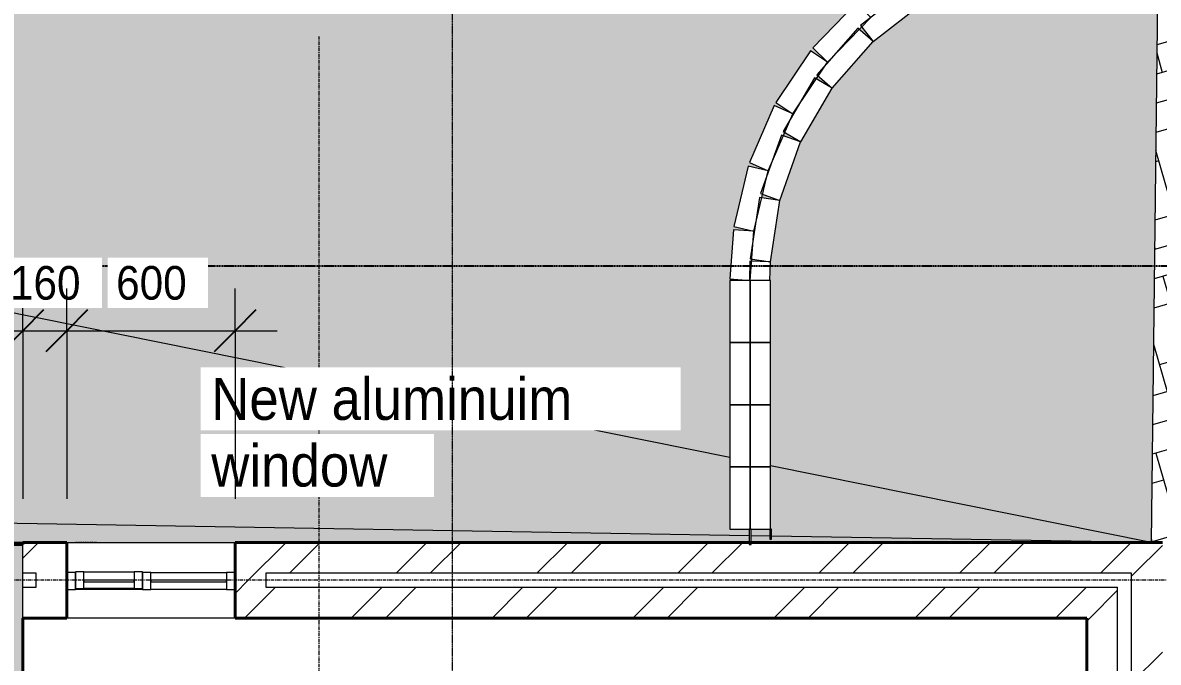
# Model space of a CAD drawing. Header units: millimetres. Extents: x -44657 to 28812, y -28146 to 16565.
# Drawn here: x -9967 to -5913, y 603 to 2887 of the extents above; entities that cross this region are included whole.
import ezdxf

# ---------------------------------------------------------------- set-up
doc = ezdxf.new("R2010")
doc.units = ezdxf.units.MM
for name, pattern in [('1000 Dashed', [2, 1, -1]), ('Dash', [6.35, 3.175, -3.175]), ('Dash 1_5mm', [3, 1.5, -1.5]), ('Grid Line', [22.225, 12.7, -3.175, 3.175, -3.175])]:
    doc.linetypes.add(name, pattern=pattern)
for name, color, linetype, lineweight in [('A-ANNO-DIMS', 211, 'Continuous', 5), ('A-ANNO-DIMS-100', 211, 'Continuous', 5), ('A-DETL', 90, 'Continuous', 5), ('A-FLOR', 192, 'Continuous', 9), ('A-FLOR-PATT', 8, 'Continuous', 9), ('A-GLAZ', 151, 'Continuous', 9), ('A-GLAZ-CURT', 52, 'Continuous', 5), ('A-GLAZ-HDLN', 1, 'Dash', 9), ('A-WALL', 113, 'Continuous', 9), ('A-WALL-PATT', 111, 'Continuous', 9), ('G-ANNO-SYMB', 111, 'Continuous', 5), ('G-ANNO-TEXT', 231, 'Continuous', 5), ('I-WALL', 2, 'Continuous', 9), ('S-GRID', 1, 'Continuous', 5)]:
    doc.layers.add(name, color=color, linetype=linetype, lineweight=lineweight)
doc.styles.add('Arial_3', font='arial.ttf', dxfattribs={"width": 0.9, "height": 120})
doc.styles.add('Arial_5', font='arial.ttf', dxfattribs={"width": 0.9, "height": 150})
doc.dimstyles.new('SVA_-_1_2mm_Arial', dxfattribs={"dimscale": 304.8, "dimtxt": 122.431128, "dimasz": 0.492126, "dimexe": 0.492126, "dimexo": 0.0625, "dimgap": 0.246063, "dimtad": 1, "dimdec": 0, "dimrnd": 5, "dimzin": 0, "dimdsep": 46, "dimtxsty": 'Arial_3', "dimblk1": 'OBLIQUE', "dimblk2": 'OBLIQUE', "dimsah": 1, "dimcen": 0.09, "dimdle": 0.492126, "dimazin": 0, "dimtfac": 1, "dimtdec": 4, "dimtix": 1, "dimtmove": 0, "dimatfit": 3, "dimfxl": 1.968504, "dimfxlon": 1, "dimtvp": 1, "dimtfill": 1, "dimtolj": 1, "dimtzin": 0, "dimarcsym": 2})
pattern_1 = [(45, (0, 0), (-251.447, 251.447), []), (45, (0, 381), (-251.447, 251.447), [])]

# ---------------------------------------------------------------- blocks, each defined once
blk = doc.blocks.new('W-02 900x1660 - 600-1480500-NEW PROPOSED GROUND STOREY PLAN _White Box_')
at = {"layer": 'A-GLAZ', "lineweight": 5}
for p, q in [((805, 33), (775, 33)), ((805, -27), (805, 33)), ((805, 33), (1075, 33)), ((1075, 6), (805, 6)), ((805, 6), (805, 0)), ((805, 0), (1075, 0)), ((1105, 33), (1075, 33)), ((1075, 33), (1075, -27)), ((1075, 0), (1075, 6)), ((1105, -27), (1105, 33)), ((1105, 33), (1345, 33)), ((1135, 30), (1105, 30)), ((1105, 30), (1105, -30)), ((1135, -30), (1135, 30)), ((1135, 30), (1315, 30)), ((1315, 6), (1135, 6)), ((1135, 6), (1135, 0)), ((1135, 0), (1315, 0)), ((1345, 30), (1315, 30)), ((1315, 30), (1315, -30)), ((1315, 0), (1315, 6)), ((1375, 33), (1345, 33)), ((1345, 33), (1345, -27)), ((1345, -30), (1345, 30)), ((775, -27), (805, -27)), ((1075, -27), (805, -27)), ((1075, -27), (1105, -27)), ((1105, -30), (1135, -30)), ((1315, -30), (1135, -30)), ((1315, -30), (1345, -30)), ((1345, -27), (1375, -27))]:
    blk.add_line(p, q, dxfattribs=at)
at = {"layer": 'A-GLAZ-HDLN'}
for p, q in [((1332.8, 30), (1135, 30)), ((1276.8, 30), (1315, 30)), ((1345, -135), (1105, -135)), ((1270, -135), (1345, -135))]:
    blk.add_line(p, q, dxfattribs=at)
blk = doc.blocks.new('The BREEZEBLOCK Family1 - The BREEZEBLOCK Family1-1267693-NEW PROPOSED GROUND STOREY PLAN _White Box_')
at = {"layer": 'A-GLAZ-CURT'}
for p, q in [((111, 0), (-111, 0)), ((-111, 0), (-111, -73)), ((111, -73), (111, 0)), ((-111, -73), (111, -73))]:
    blk.add_line(p, q, dxfattribs=at)
blk = doc.blocks.new('The BREEZEBLOCK Family1 - The BREEZEBLOCK Family1-1267694-NEW PROPOSED GROUND STOREY PLAN _White Box_')
at = {"layer": 'A-GLAZ-CURT'}
for p, q in [((88, 0), (-88, 0)), ((-88, 0), (-88, -73)), ((88, -73), (88, 0)), ((-88, -73), (88, -73))]:
    blk.add_line(p, q, dxfattribs=at)
blk = doc.blocks.new('System Panel - Glazed-1205341-NEW PROPOSED GROUND STOREY PLAN _White Box_')
at = {"layer": 'A-GLAZ-CURT'}
for p, q in [((27.9, 3.2), (-27.9, 3.2)), ((-27.9, 3.2), (-27.9, -3.3)), ((27.9, -3.3), (27.9, 3.2)), ((-27.9, -3.3), (27.9, -3.3))]:
    blk.add_line(p, q, dxfattribs=at)
blk = doc.blocks.new('System Panel - Glazed-1053296-NEW PROPOSED GROUND STOREY PLAN _White Box_')
at = {"layer": 'A-GLAZ-CURT'}
for p, q in [((17.9, 3.3), (-17.9, 3.3)), ((-17.9, 3.3), (-17.9, -3.3)), ((17.9, -3.3), (17.9, 3.3)), ((-17.9, -3.3), (17.9, -3.3))]:
    blk.add_line(p, q, dxfattribs=at)
blk = doc.blocks.new('The BREEZEBLOCK Family1 - The BREEZEBLOCK Family1-1267699-NEW PROPOSED GROUND STOREY PLAN _White Box_')
at = {"layer": 'A-GLAZ-CURT'}
for p, q in [((33, 0), (-33, 0)), ((-33, 0), (-33, -73)), ((33, -73), (33, 0)), ((-33, -73), (33, -73))]:
    blk.add_line(p, q, dxfattribs=at)
blk = doc.blocks.new('DIMBLOCK183-NEW PROPOSED GROUND STOREY PLAN _White Box_')
at = {"layer": 'A-ANNO-DIMS-100'}
for p, q in [((-9966.6, 1787.5), (-9966.6, 1937.5)), ((-9808.6, 1787.5), (-9808.6, 1937.5)), ((-10116.6, 1787.5), (-9808.6, 1787.5)), ((-9966.6, 1787.5), (-9966.6, 1187.5)), ((-9808.6, 1787.5), (-9808.6, 1187.5))]:
    blk.add_line(p, q, dxfattribs=at)
at = {"layer": 'A-ANNO-DIMS-100', "lineweight": 25}
for p, q in [((-9966.6, 1787.5), (-9891.6, 1862.5)), ((-9808.6, 1787.5), (-9733.6, 1862.5)), ((-9966.6, 1787.5), (-10041.6, 1712.5)), ((-9808.6, 1787.5), (-9883.6, 1712.5))]:
    blk.add_line(p, q, dxfattribs=at)
at = {"layer": 'A-ANNO-DIMS-100', "color": 0, "insert": (-10011.9, 2018.3), "char_height": 120, "width": 298.355, "attachment_point": 1, "line_spacing_factor": 0.941778, "style": 'Arial_3', "bg_fill": 3, "box_fill_scale": 1.25, "bg_fill_color": 256, "bg_fill_true_color": 13158600, "bg_fill_transparency": 0}
blk.add_mtext('160', dxfattribs=at)
blk = doc.blocks.new('_Oblique')
at = {"color": 0, "linetype": 'ByBlock', "lineweight": -2}
blk.add_line((-0.5, -0.5), (0.5, 0.5), dxfattribs=at)
blk = doc.blocks.new('DIMBLOCK184-NEW PROPOSED GROUND STOREY PLAN _White Box_')
at = {"layer": 'A-ANNO-DIMS-100'}
for p, q in [((-9808.6, 1787.5), (-9808.6, 1937.5)), ((-9208.6, 1787.5), (-9208.6, 1937.5)), ((-9808.6, 1787.5), (-9058.6, 1787.5)), ((-9808.6, 1787.5), (-9808.6, 1187.5)), ((-9208.6, 1787.5), (-9208.6, 1187.5))]:
    blk.add_line(p, q, dxfattribs=at)
at = {"layer": 'A-ANNO-DIMS-100', "lineweight": 25}
for p, q in [((-9808.6, 1787.5), (-9733.6, 1862.5)), ((-9208.6, 1787.5), (-9133.6, 1862.5)), ((-9808.6, 1787.5), (-9883.6, 1712.5)), ((-9208.6, 1787.5), (-9283.6, 1712.5))]:
    blk.add_line(p, q, dxfattribs=at)
at = {"layer": 'A-ANNO-DIMS-100', "color": 0, "insert": (-9632.9, 2018.3), "char_height": 120, "width": 298.355, "attachment_point": 1, "line_spacing_factor": 0.941778, "style": 'Arial_3', "bg_fill": 3, "box_fill_scale": 1.25, "bg_fill_color": 256, "bg_fill_true_color": 13158600, "bg_fill_transparency": 0}
blk.add_mtext('600', dxfattribs=at)

msp = doc.modelspace()

# ---------------------------------------------------------------- hatches: boundary and pattern name
at = {"layer": 'A-FLOR-PATT', "lineweight": 5}
h = msp.add_hatch(dxfattribs=at)
h.set_pattern_fill('FP_7', color=253, style=0, pattern_type=2)
h.set_pattern_definition([(220.316, (-15237.69, 1736.52), (-11.5378, -140.94), [299.949, -99.983]), (310.314, (-15313.93, 1671.83), (-11.5385, -140.9399), [299.999, -100])])
h.paths.add_polyline_path([(-5938.1, 1031.3), (-7296.6, 1305.2), (-7296.6, 1079.2), (-7293.3, 1079.2), (-7293.3, 1054.1), (-6008.1, 1032.5)])
h.paths.add_polyline_path([(-7299.8, 1054.2), (-7299.8, 1079.2), (-7366.3, 1079.2), (-7366.3, 1055.3)])
h.paths.add_polyline_path([(-7372.8, 1055.4), (-7372.8, 1079.2), (-7442.6, 1079.2), (-7442.6, 1334.7), (-22288.5, 4327.8), (-22339, 4203), (-22272.6, 4195.5), (-22272.6, 4166.7), (-22247.6, 4166.7), (-22247.6, 1796.3), (-22135.6, 1796.3), (-22135.6, 1303.6), (-12546.1, 1142.4), (-12546.1, 1196.1), (-12471.1, 1195.8), (-12471.1, 1141.2), (-7442.6, 1056.6)])
h = msp.add_hatch(dxfattribs=at)
h.set_pattern_fill('FP_11', color=253, style=0, pattern_type=2)
h.set_pattern_definition([(213.739, (14076.56, -2893.85), (-27.62406, -138.69647), [299.991, -99.997]), (303.735, (13993.4, -2949.39), (-27.62264, -138.69675), [299.983, -99.994])])
h.paths.add_polyline_path([(-6123.6, 3140.5), (-6123.6, 3202.5), (-6129.5, 3202.5), (-6128.4, 3190.7)])
h.paths.add_polyline_path([(-6344.6, 3119.5), (-6351.5, 3188.9), (-6363.8, 3185.4), (-6344.7, 3119.9)])
h.paths.add_polyline_path([(-6557.7, 3057.4), (-6577, 3123.3), (-6588.2, 3117), (-6558.8, 3059.5)])
h.paths.add_polyline_path([(-6755.4, 2956.4), (-6786.2, 3016.7), (-6796.6, 3009.2), (-6759.1, 2961.1)])
h.paths.add_polyline_path([(-6930.5, 2819.9), (-6971.7, 2872.8), (-6980.5, 2863.7), (-6943.7, 2831.5)])
h.paths.add_polyline_path([(-7076.9, 2653), (-7126.8, 2696.8), (-7133.8, 2686.4), (-7080.5, 2655.2)])
h.paths.add_polyline_path([(-7189.3, 2461.6), (-7246.2, 2495), (-7251.1, 2483.6), (-7196, 2464)])
h.paths.add_polyline_path([(-7263.8, 2252.5), (-7325.5, 2274.4), (-7328.4, 2262.4), (-7290.5, 2256.6)])
h.paths.add_polyline_path([(-7297.6, 2033), (-7364, 2043.3), (-7363.9, 2035.1), (-7342.9, 2034.4)])
h.paths.add_polyline_path([(-5938.1, 1031.3), (-5914.3, 3132.8), (-6123.6, 3132.8), (-6123.6, 3140.5), (-6345.8, 3119.2), (-6558.8, 3056.9), (-6759.1, 2953.5), (-6930.5, 2819.9), (-7076.9, 2653), (-7189.3, 2461.6), (-7263.8, 2252.5), (-7266.8, 2232.7), (-7266.8, 2232.7), (-7282.2, 2132.9), (-7282.2, 2132.9), (-7297.6, 2033), (-7299, 1967.2), (-7296.6, 1967.2), (-7296.6, 1305.2), (-6008.1, 1045.4)])
h.paths.add_polyline_path([(-7442.6, 1334.7), (-7442.4, 1967.2), (-7372.5, 1967.4), (-7442.4, 1972.5), (-7429.6, 2148), (-7362.1, 2144), (-7427.8, 2159.6), (-7376.6, 2375.6), (-7305.6, 2358.7), (-7372.5, 2387.9), (-7283.8, 2591.4), (-7216.8, 2562.2), (-7277.5, 2602.8), (-7154.1, 2787.4), (-7093.4, 2746.8), (-7145.9, 2797.5), (-6991.7, 2957.2), (-6939.2, 2906.5), (-6981.9, 2965.7), (-6801.8, 3095.5), (-6760.8, 3039.8), (-6790.6, 3102.1), (-6590.3, 3197.9), (-6559.1, 3133.1), (-6578.1, 3202.4), (-6364, 3261.1), (-6344.9, 3192.8), (-6351.2, 3263.4), (-6181.3, 3278.8), (-6181.3, 3285.3), (-6133.6, 3285.3), (-6133.6, 3282.9), (-6130.1, 3283.2), (-6130, 3282), (-6030.9, 3283.2), (-22288.5, 4327.8), (-7500.4, 1346.3)])
h.paths.add_polyline_path([(-7369.6, 1967.2), (-7304.4, 1967.2), (-7369.4, 1969.1)])
h.paths.add_polyline_path([(-7358.8, 2115.3), (-7352.1, 2162.2), (-7356.8, 2142.7), (-7358.2, 2122.8)])
h.paths.add_polyline_path([(-7309.8, 2340.9), (-7299.7, 2372.1), (-7305.6, 2358.7)])
h.paths.add_polyline_path([(-7222.4, 2549.5), (-7207.7, 2576), (-7216.8, 2562.2)])
h.paths.add_polyline_path([(-7098.5, 2739.2), (-7080.5, 2760.1), (-7093.4, 2746.8)])
h.paths.add_polyline_path([(-6102.4, 3205.8), (-5913.5, 3205.8), (-5913.4, 3209), (-6123.6, 3209), (-6123.6, 3205.8), (-6103.6, 3205.8)])
h = msp.add_hatch(dxfattribs=at)
h.set_pattern_fill('FP_2', color=253, style=0, pattern_type=2)
h.set_pattern_definition([(196.116, (-4229.46, 173.47), (-68.3152, -123.8242), [299.945, -99.982]), (286.105, (-4325.515, 145.72), (-68.3145, -123.8238), [299.984, -99.995])])
h.paths.add_polyline_path([(-4756.1, -4.7), (-5862.3, 3132.8), (-5914.3, 3132.8), (-5938.1, 1031.3), (-5898.1, 1031.3), (-5898.1, 996.3), (-5812.6, 921.3)])
h.paths.add_polyline_path([(-5912.7, 3205.8), (-5888.1, 3205.8), (-5889.2, 3209), (-5913.4, 3209), (-5913, 3205.8)])
h = msp.add_hatch(dxfattribs=at)
h.set_pattern_fill('FP_5', color=253, style=0, pattern_type=2)
h.set_pattern_definition([(224.979, (-18063.07, 2194.86), (-0.0646, -141.4185), [299.993, -99.998]), (314.973, (-18133.8, 2124.175), (-0.0659, -141.4192), [299.968, -99.989])])
h.paths.add_polyline_path([(-5938.1, 1031.3), (-7293.3, 1054.1), (-7293.3, 1043.3), (-7299.8, 1043.3), (-7299.8, 1054.2), (-7366.3, 1055.3), (-7366.3, 1031.3), (-6008.1, 1031.3)])
h.paths.add_polyline_path([(-7372.8, 1031.3), (-7372.8, 1055.4), (-12471.1, 1141.2), (-12471.1, 1090.1), (-12546.1, 1090.1), (-12546.1, 1142.4), (-22135.6, 1303.6), (-22135.6, 1211.1), (-22071.1, 1211.1), (-22071.1, 1105.1), (-22135.6, 1105.1), (-22135.6, 1031.3), (-7500.4, 1031.3)])
h.paths.add_polyline_path([(-27625.6, 1031.3), (-27610.6, 1031.3), (-27610.6, 1105.1), (-27625.6, 1105.1), (-27625.6, 1049.3)])
at = {"layer": 'A-WALL-PATT'}
h = msp.add_hatch(color=9, dxfattribs=at)
h.paths.add_polyline_path([(-9966.6, -3024.7), (-9966.6, -2497.7), (-10220.6, -2497.7), (-10220.6, -3024.7)])
h.paths.add_polyline_path([(-10208.6, -1897.7), (-9966.6, -1897.7), (-9966.6, 1023.3), (-10220.6, 1023.3), (-10220.6, -1897.7)])
at = {"layer": 'A-WALL-PATT', "lineweight": 5}
h = msp.add_hatch(dxfattribs=at)
h.set_pattern_fill('FP_33', color=256, style=0, pattern_type=2)
h.set_pattern_definition(pattern_1)
h.paths.add_polyline_path([(-9098.6, 896.3), (-9098.6, 921.3), (-5898.1, 921.3), (-5898.1, 1031.3), (-9208.6, 1031.3), (-9208.6, 896.3)])
h.paths.add_polyline_path([(-9808.6, 896.3), (-9809.6, 1031.3), (-9966.6, 1031.3), (-9966.6, 921.3), (-9918.6, 921.3), (-9918.6, 896.3), (-9809.6, 896.3)])
h = msp.add_hatch(dxfattribs=at)
h.set_pattern_fill('FP_33', color=256, style=0, pattern_type=2)
h.set_pattern_definition(pattern_1)
h.paths.add_polyline_path([(-6058.1, 761.3), (-6058.1, 871.3), (-9098.6, 871.3), (-9098.6, 896.3), (-9208.6, 896.3), (-9208.6, 761.3), (-6168.1, 761.3)])
h.paths.add_polyline_path([(-9966.6, 761.3), (-9808.6, 761.3), (-9809.6, 896.3), (-9918.6, 896.3), (-9918.6, 871.3), (-9966.6, 871.3)])
h = msp.add_hatch(dxfattribs=at)
h.set_pattern_fill('FP_33', color=256, style=0, pattern_type=2)
h.set_pattern_definition(pattern_1)
h.paths.add_polyline_path([(-5898.1, -1897.7), (-5898.1, 921.3), (-6008.1, 921.3), (-6008.1, -1897.7)])
h = msp.add_hatch(dxfattribs=at)
h.set_pattern_fill('FP_33', color=256, style=0, pattern_type=2)
h.set_pattern_definition(pattern_1)
h.paths.add_polyline_path([(-6058.1, -2057.7), (-6058.1, 761.3), (-6168.1, 761.3), (-6168.1, -2057.7)])

# ---------------------------------------------------------------- linework, layer by layer
at = {"layer": 'A-DETL', "linetype": 'Dash 1_5mm', "lineweight": 25}
msp.add_line((-31247.9, 2018.6), (613.7, 2018.6), dxfattribs=at)
at = {"layer": 'A-FLOR', "color": 254}
for p, q in [((-7442.6, 1334.7), (-22288.5, 4327.8)), ((-5914.3, 3132.8), (-5938.1, 1031.3)), ((-5938.1, 1031.3), (-7296.6, 1305.2)), ((-7372.8, 1055.4), (-12471.1, 1141.2)), ((-7299.8, 1054.2), (-7366.3, 1055.3)), ((-5938.1, 1031.3), (-7293.3, 1054.1)), ((-9966.6, 1031.3), (-22135.6, 1031.3))]:
    msp.add_line(p, q, dxfattribs=at)
at = {"layer": 'A-WALL', "color": 7, "lineweight": 40}
for p, q in [((-9808.6, 1031.3), (-9966.6, 1031.3)), ((-9966.6, 1031.3), (-9966.6, 1023.3)), ((-9808.6, 761.3), (-9808.6, 1031.3)), ((-5898.1, 1031.3), (-9208.6, 1031.3)), ((-9208.6, 1031.3), (-9208.6, 761.3)), ((-9966.6, 761.3), (-9808.6, 761.3)), ((-9208.6, 761.3), (-6168.1, 761.3)), ((-6168.1, 761.3), (-6168.1, -2902.7))]:
    msp.add_line(p, q, dxfattribs=at)
at = {"layer": 'A-WALL', "color": 55}
msp.add_line((-9966.6, 761.3), (-9966.6, 1023.3), dxfattribs=at)
at = {"layer": 'A-WALL'}
for p, q in [((-9808.6, 1031.3), (-9208.6, 1031.3)), ((-9918.6, 921.3), (-9966.6, 921.3)), ((-9918.6, 871.3), (-9918.6, 921.3)), ((-6008.1, 921.3), (-9098.6, 921.3)), ((-9098.6, 921.3), (-9098.6, 871.3)), ((-6008.1, -1897.7), (-6008.1, 921.3)), ((-9966.6, 871.3), (-9918.6, 871.3)), ((-9098.6, 871.3), (-6058.1, 871.3)), ((-6058.1, -1947.7), (-6058.1, 871.3)), ((-9208.6, 761.3), (-9808.6, 761.3))]:
    msp.add_line(p, q, dxfattribs=at)
at = {"layer": 'I-WALL', "color": 8, "lineweight": 40}
for p, q in [((-9966.6, 1023.3), (-12808.6, 1023.3)), ((-9966.6, -2902.7), (-9966.6, 761.3))]:
    msp.add_line(p, q, dxfattribs=at)
at = {"layer": 'S-GRID', "linetype": 'Grid Line'}
for p, q in [((-8908.6, -26129), (-8908.6, 2838.3)), ((7444.6, 896.3), (-34973, 896.3))]:
    msp.add_line(p, q, dxfattribs=at)

# ---------------------------------------------------------------- block references
at = {"layer": 'A-GLAZ', "lineweight": 5, "rotation": 180}
msp.add_blockref('W-02 900x1660 - 600-1480500-NEW PROPOSED GROUND STOREY PLAN _White Box_', (-8433.6, 896.3), dxfattribs=at)
at = {"layer": 'A-GLAZ-CURT'}
for name, p, rotation in [('The BREEZEBLOCK Family1 - The BREEZEBLOCK Family1-1267693-NEW PROPOSED GROUND STOREY PLAN _White Box_', (-6843, 2888.2), 217.9137940869272), ('The BREEZEBLOCK Family1 - The BREEZEBLOCK Family1-1267693-NEW PROPOSED GROUND STOREY PLAN _White Box_', (-7016.3, 2826.6), 226.0001607659997), ('The BREEZEBLOCK Family1 - The BREEZEBLOCK Family1-1267693-NEW PROPOSED GROUND STOREY PLAN _White Box_', (-7003.7, 2736.5), 228.7463066668221), ('The BREEZEBLOCK Family1 - The BREEZEBLOCK Family1-1267693-NEW PROPOSED GROUND STOREY PLAN _White Box_', (-7155.1, 2654.5), 236.2224187012672), ('The BREEZEBLOCK Family1 - The BREEZEBLOCK Family1-1267693-NEW PROPOSED GROUND STOREY PLAN _White Box_', (-7133.1, 2557.3), 239.5788192467171), ('The BREEZEBLOCK Family1 - The BREEZEBLOCK Family1-1267693-NEW PROPOSED GROUND STOREY PLAN _White Box_', (-7261.2, 2460.5), 246.4446766365349), ('The BREEZEBLOCK Family1 - The BREEZEBLOCK Family1-1267693-NEW PROPOSED GROUND STOREY PLAN _White Box_', (-7226.6, 2357), 250.411331826612), ('The BREEZEBLOCK Family1 - The BREEZEBLOCK Family1-1267693-NEW PROPOSED GROUND STOREY PLAN _White Box_', (-7331.2, 2250.7), 256.6669345718023), ('The BREEZEBLOCK Family1 - The BREEZEBLOCK Family1-1267693-NEW PROPOSED GROUND STOREY PLAN _White Box_', (-7280.7, 2142.8), 261.2438444065067), ('The BREEZEBLOCK Family1 - The BREEZEBLOCK Family1-1267694-NEW PROPOSED GROUND STOREY PLAN _White Box_', (-7363.2, 2054.9), 265.8288687407741), ('The BREEZEBLOCK Family1 - The BREEZEBLOCK Family1-1267699-NEW PROPOSED GROUND STOREY PLAN _White Box_', (-7298.6, 2000), 268.2698873192836), ('The BREEZEBLOCK Family1 - The BREEZEBLOCK Family1-1267693-NEW PROPOSED GROUND STOREY PLAN _White Box_', (-7369.6, 1856.2), 269.9999999999997), ('The BREEZEBLOCK Family1 - The BREEZEBLOCK Family1-1267693-NEW PROPOSED GROUND STOREY PLAN _White Box_', (-7296.6, 1856.2), 269.9999999999997), ('The BREEZEBLOCK Family1 - The BREEZEBLOCK Family1-1267693-NEW PROPOSED GROUND STOREY PLAN _White Box_', (-7369.6, 1634.2), 269.9999999999997), ('The BREEZEBLOCK Family1 - The BREEZEBLOCK Family1-1267693-NEW PROPOSED GROUND STOREY PLAN _White Box_', (-7296.6, 1634.2), 269.9999999999997), ('The BREEZEBLOCK Family1 - The BREEZEBLOCK Family1-1267693-NEW PROPOSED GROUND STOREY PLAN _White Box_', (-7369.6, 1412.2), 269.9999999999997), ('The BREEZEBLOCK Family1 - The BREEZEBLOCK Family1-1267693-NEW PROPOSED GROUND STOREY PLAN _White Box_', (-7296.6, 1412.2), 269.9999999999997), ('The BREEZEBLOCK Family1 - The BREEZEBLOCK Family1-1267693-NEW PROPOSED GROUND STOREY PLAN _White Box_', (-7369.6, 1190.2), 269.9999999999997), ('The BREEZEBLOCK Family1 - The BREEZEBLOCK Family1-1267693-NEW PROPOSED GROUND STOREY PLAN _White Box_', (-7296.6, 1190.2), 269.9999999999997), ('System Panel - Glazed-1205341-NEW PROPOSED GROUND STOREY PLAN _White Box_', (-7369.6, 1051.2), 269.9999999999997), ('System Panel - Glazed-1053296-NEW PROPOSED GROUND STOREY PLAN _White Box_', (-7296.6, 1061.2), 269.9999999999997)]:
    msp.add_blockref(name, p, dxfattribs=dict(at, rotation=rotation))

# ---------------------------------------------------------------- next in the draw order: texts
at = {"layer": 'G-ANNO-TEXT', "color": 7, "insert": (-9293.6, 1619), "char_height": 150, "width": 1637.848, "attachment_point": 1, "style": 'Arial_5', "bg_fill": 3, "box_fill_scale": 1.25, "bg_fill_color": 256, "bg_fill_true_color": 13158600, "bg_fill_transparency": 0}
msp.add_mtext('New aluminuim ', dxfattribs=at)

# ---------------------------------------------------------------- next in the draw order: dimensions: what is measured, and where the dimension line sits
at = {"layer": 'A-ANNO-DIMS'}
dim = msp.add_linear_dim(base=(-9808.6, 1787.5), p1=(-9966.6, 1187.5), p2=(-9808.6, 1187.5), dimstyle='SVA_-_1_2mm_Arial', override={"dimpost": '<>', "dimfxl": 158}, dxfattribs=at)
dim.commit()
dim.dimension.update_dxf_attribs({"geometry": 'DIMBLOCK183-NEW PROPOSED GROUND STOREY PLAN _White Box_', "text_midpoint": (-9887.6, 1923.7)})

# ---------------------------------------------------------------- next in the draw order: linework, layer by layer
at = {"layer": 'G-ANNO-SYMB', "linetype": '1000 Dashed'}
msp.add_line((-8432.2, -14401.3), (-8432.2, 6013), dxfattribs=at)

# ---------------------------------------------------------------- next in the draw order: texts
at = {"layer": 'G-ANNO-TEXT', "color": 7, "insert": (-9293.6, 1380.9), "char_height": 150, "width": 757.595, "attachment_point": 1, "style": 'Arial_5', "bg_fill": 3, "box_fill_scale": 1.25, "bg_fill_color": 256, "bg_fill_true_color": 13158600, "bg_fill_transparency": 0}
msp.add_mtext('window', dxfattribs=at)

# ---------------------------------------------------------------- next in the draw order: dimensions: what is measured, and where the dimension line sits
at = {"layer": 'A-ANNO-DIMS'}
dim = msp.add_linear_dim(base=(-9208.6, 1787.5), p1=(-9808.6, 1187.5), p2=(-9208.6, 1187.5), dimstyle='SVA_-_1_2mm_Arial', override={"dimpost": '<>', "dimfxl": 600}, dxfattribs=at)
dim.commit()
dim.dimension.update_dxf_attribs({"geometry": 'DIMBLOCK184-NEW PROPOSED GROUND STOREY PLAN _White Box_', "text_midpoint": (-9508.6, 1923.7)})

doc.saveas('drawing.dxf')
